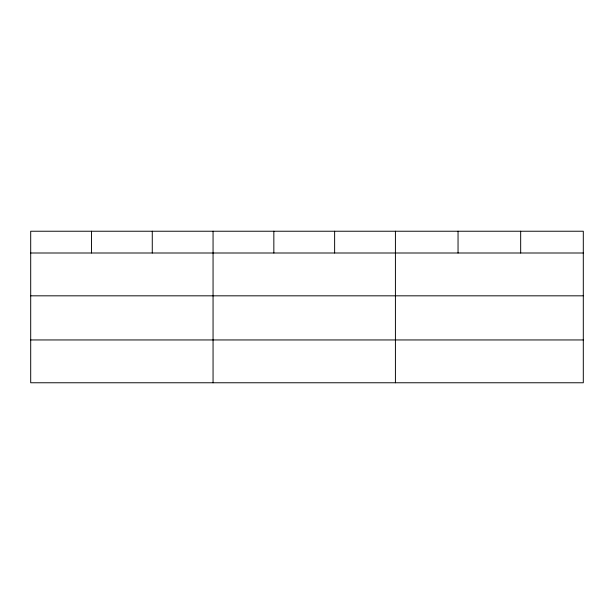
<?xml version="1.0" encoding="UTF-8"?>
<svg xmlns="http://www.w3.org/2000/svg" width="614" height="614" viewBox="0 0 614 614"><rect width="100%" height="100%" fill="white"/><g stroke="black" fill="none" stroke-linecap="round" stroke-linejoin="round"><path stroke-width="0.92" d="M583.3 295.825L583.3 231.232L30.7 231.232L30.7 382.768L583.3 382.768L583.3 295.825L30.7 295.825M30.7 252.999L583.3 252.999M30.7 339.949L583.3 339.949M520.672 231.232L520.672 252.999M458.044 231.232L458.044 252.999M395.416 231.232L395.416 382.768M334.63 231.232L334.63 252.999M273.844 231.232L273.844 252.999M213.058 231.232L213.058 382.768M152.272 231.232L152.272 252.999M91.486 231.232L91.486 252.999"/></g></svg>
